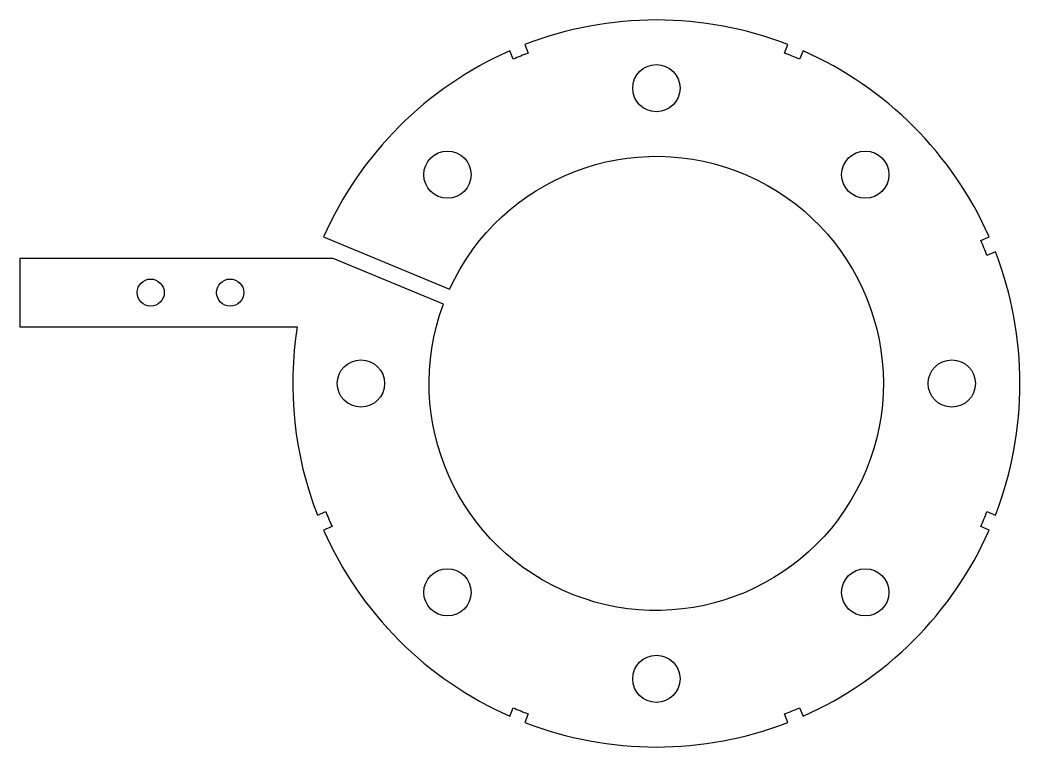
# Model space of a CAD drawing. Header units: inches. Extents: x -3.5 to 2, y -2 to 2.
import ezdxf

# ---------------------------------------------------------------- set-up
doc = ezdxf.new("R2010")
doc.units = ezdxf.units.IN
doc.layers.get('0').update_dxf_attribs({"linetype": 'CONTINUOUS'})

msp = doc.modelspace()

# ---------------------------------------------------------------- linework, layer by layer
msp.add_lwpolyline([(-1.9754, 0.3125, 0.132541), (-1.8645, -0.7236), (-1.8183, -0.7045, 0.01154), (-1.7839, -0.7876), (-1.8301, -0.8067, 0.187242), (-0.8067, -1.8301), (-0.7876, -1.7839, 0.01154), (-0.7045, -1.8183), (-0.7236, -1.8645, 0.187242), (0.7236, -1.8645), (0.7045, -1.8183, 0.01154), (0.7876, -1.7839), (0.8067, -1.8301, 0.187242), (1.8301, -0.8067), (1.7839, -0.7876, 0.01154), (1.8183, -0.7045), (1.8645, -0.7236, 0.187242), (1.8645, 0.7236), (1.8183, 0.7045, 0.01154), (1.7839, 0.7876), (1.8301, 0.8067, 0.187242), (0.8067, 1.8301), (0.7876, 1.7839, 0.01154), (0.7045, 1.8183), (0.7236, 1.8645, 0.187242), (-0.7236, 1.8645), (-0.7045, 1.8183, 0.01154), (-0.7876, 1.7839), (-0.8067, 1.8301, 0.187242), (-1.8301, 0.8067), (-1.1369, 0.5196, -55.53755), (-1.1713, 0.4365), (-1.7774, 0.6875), (-3.5, 0.6875), (-3.5, 0.3125)], format="xyb", close=True)
for centre, radius in [((0, 1.625), 0.13), ((-1.149, 1.149), 0.13), ((1.149, 1.149), 0.13), ((-2.7812, 0.5), 0.0748), ((-2.3438, 0.5), 0.0748), ((-1.625, 0), 0.13), ((1.625, 0), 0.13), ((-1.149, -1.149), 0.13), ((1.149, -1.149), 0.13), ((0, -1.625), 0.13)]:
    msp.add_circle(centre, radius)

doc.saveas('drawing.dxf')
